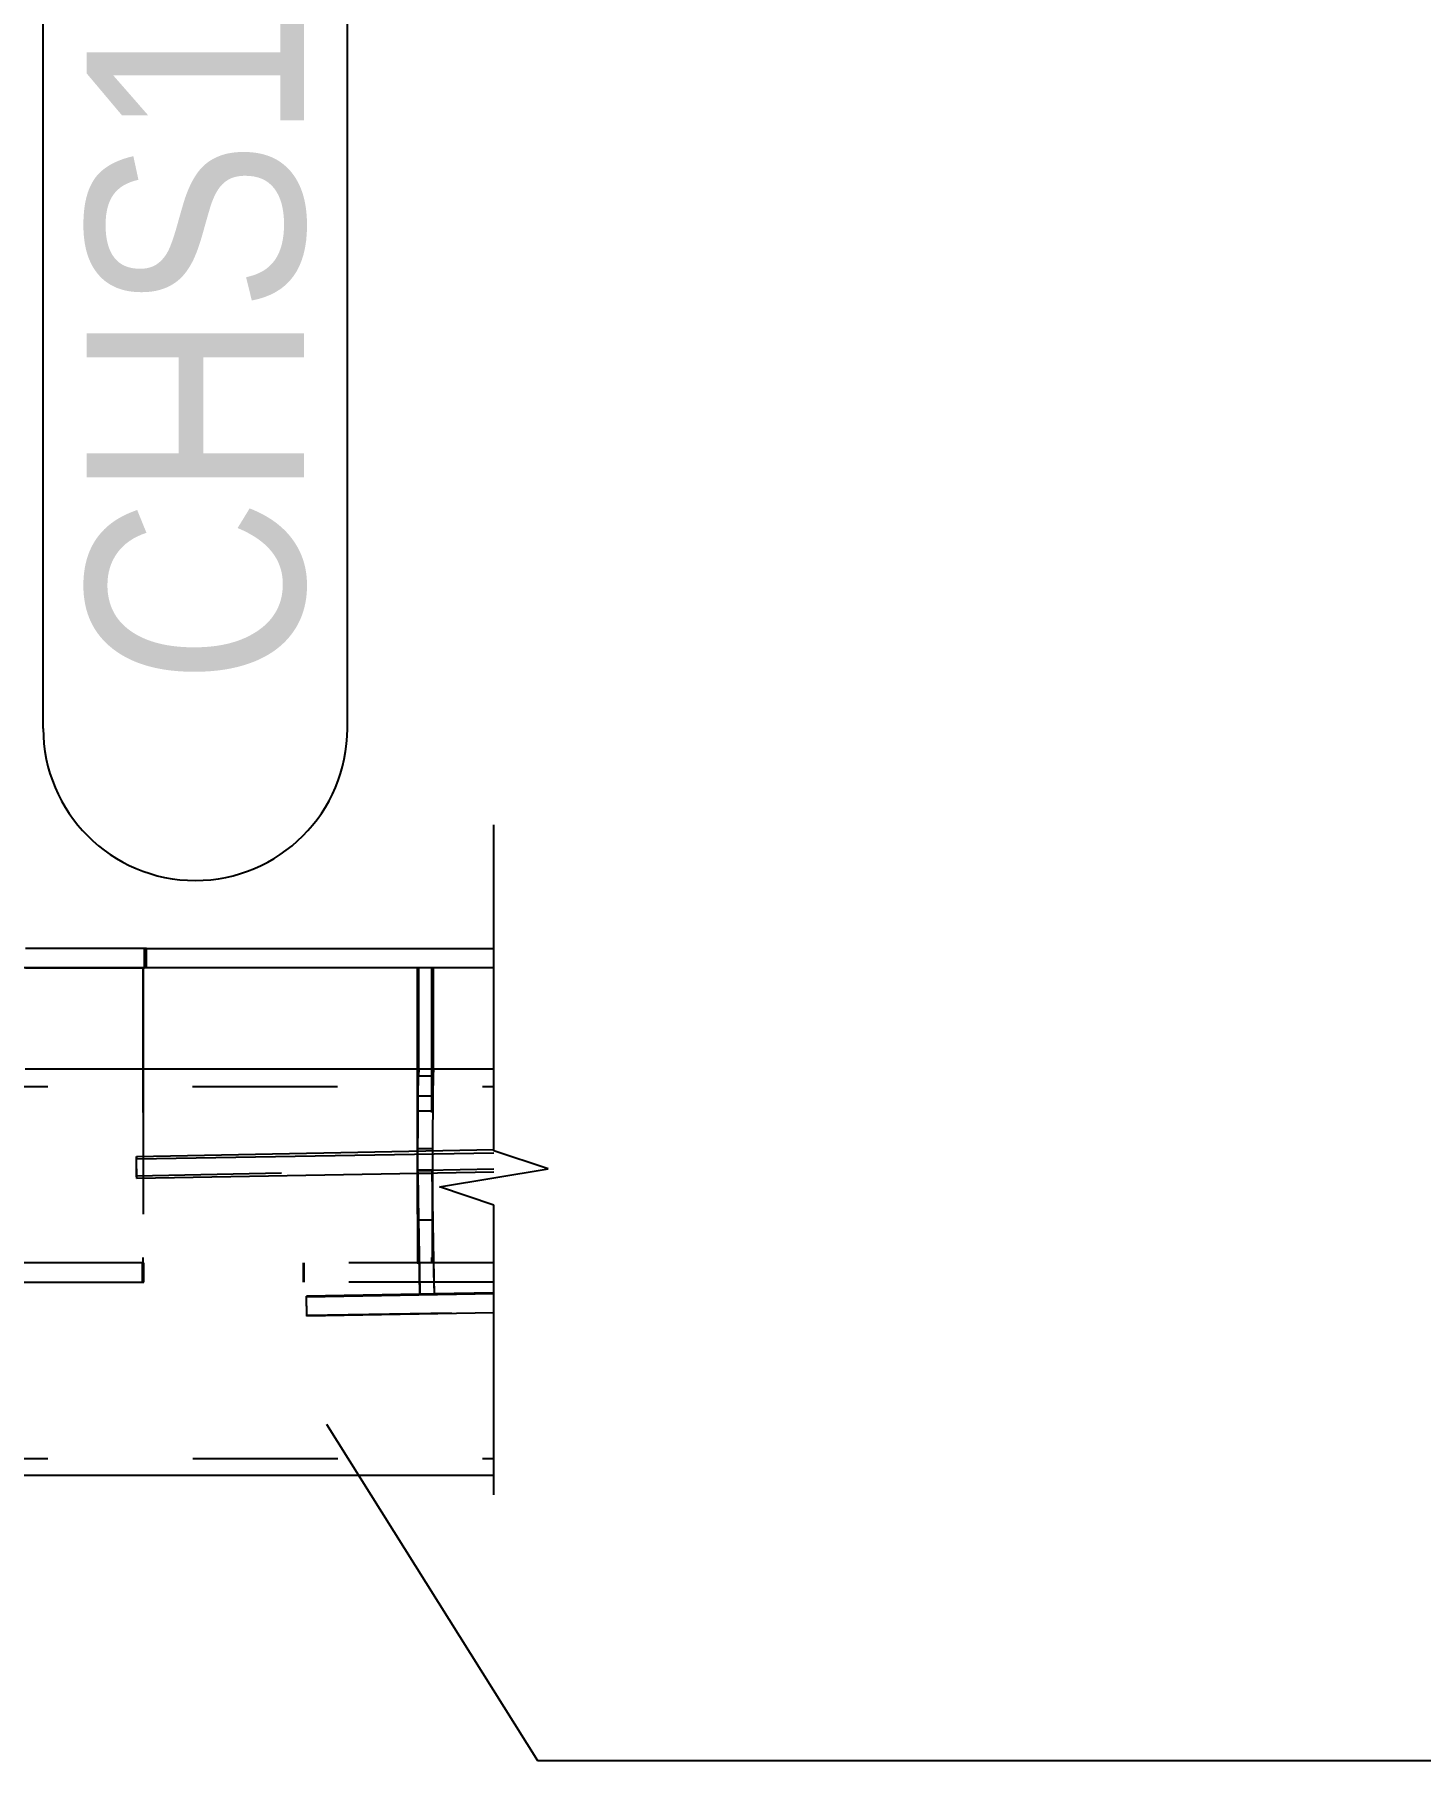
# Model space of a CAD drawing. Header units: millimetres. Extents: x 150000 to 150841, y 150000 to 150594.
# Drawn here: x 150541.02 to 150560.15, y 150159.91 to 150183.74 of the extents above; entities that cross this region are included whole.
import ezdxf

# ---------------------------------------------------------------- set-up
doc = ezdxf.new("R2010")
doc.units = ezdxf.units.MM
doc.linetypes.add('XKITLINE00', pattern=[0])
doc.linetypes.add('XKITLINE02', pattern=[4, 2, -2])
doc.styles.add('ARIAL', font='arial.ttf')

msp = doc.modelspace()

# ---------------------------------------------------------------- linework, layer by layer
at = {"color": 7, "linetype": 'XKITLINE00'}
for p, q in [((150541.135, 150174.159), (150541.135, 150200.937)), ((150545.335, 150174.159), (150545.335, 150200.937)), ((150545.045, 150164.553), (150547.961, 150159.911)), ((150547.961, 150159.911), (150575.165, 150159.911))]:
    msp.add_line(p, q, dxfattribs=at)
at = {"color": 1, "linetype": 'XKITLINE00'}
for p, q in [((150547.356, 150168.328), (150547.356, 150172.828)), ((150547.356, 150172.828), (150547.356, 150172.828)), ((150548.106, 150168.078), (150547.356, 150168.328)), ((150546.606, 150167.828), (150548.106, 150168.078)), ((150547.356, 150167.578), (150546.606, 150167.828)), ((150547.356, 150163.578), (150547.356, 150167.578))]:
    msp.add_line(p, q, dxfattribs=at)
at = {"color": 2, "linetype": 'XKITLINE00'}
for p, q in [((150542.535, 150171.12), (150540.893, 150171.12)), ((150542.56, 150171.12), (150542.535, 150171.12)), ((150542.535, 150171.12), (150547.356, 150171.12)), ((150542.535, 150170.854), (150542.535, 150171.12)), ((150542.535, 150170.854), (150542.535, 150171.12)), ((150542.56, 150170.854), (150542.56, 150171.12)), ((150540.893, 150170.854), (150542.535, 150170.854)), ((150542.514, 150170.854), (150542.514, 150169.454)), ((150547.356, 150170.854), (150542.535, 150170.854)), ((150546.297, 150170.854), (150546.297, 150169.454)), ((150546.322, 150169.46), (150546.322, 150170.854)), ((150546.522, 150170.854), (150546.322, 150170.854)), ((150546.522, 150169.46), (150546.522, 150170.854)), ((150547.356, 150169.454), (150540.885, 150169.454)), ((150546.322, 150169.46), (150546.322, 150169.454)), ((150546.322, 150169.46), (150546.522, 150169.46)), ((150546.522, 150169.46), (150546.522, 150169.454)), ((150542.422, 150168.247), (150547.356, 150168.343)), ((150542.426, 150167.982), (150542.422, 150168.247)), ((150542.422, 150168.247), (150542.423, 150168.215)), ((150542.423, 150168.215), (150547.356, 150168.3)), ((150542.428, 150167.947), (150542.423, 150168.215)), ((150542.428, 150167.947), (150542.426, 150167.982)), ((150547.356, 150168.032), (150542.428, 150167.947)), ((150546.305, 150168.014), (150546.317, 150167.377)), ((150546.306, 150168.014), (150546.506, 150168.017)), ((150546.336, 150166.339), (150546.306, 150168.014)), ((150546.536, 150166.342), (150546.506, 150168.017)), ((150546.317, 150167.377), (150546.33, 150166.649)), ((150546.336, 150166.349), (150544.769, 150166.321)), ((150544.774, 150166.056), (150544.769, 150166.321)), ((150544.769, 150166.321), (150544.77, 150166.312)), ((150544.77, 150166.312), (150547.356, 150166.357)), ((150544.774, 150166.044), (150544.77, 150166.312)), ((150546.536, 150166.342), (150546.336, 150166.339)), ((150547.356, 150166.367), (150546.536, 150166.352)), ((150547.356, 150166.089), (150544.774, 150166.044)), ((150547.356, 150163.844), (150538.807, 150163.844))]:
    msp.add_line(p, q, dxfattribs=at)
at = {"color": 7, "linetype": 'XKITLINE02'}
for p, q in [((150542.514, 150170.854), (150538.041, 150170.854)), ((150542.513, 150170.854), (150542.513, 150166.782)), ((150546.322, 150170.854), (150546.297, 150170.854)), ((150546.322, 150170.854), (150546.297, 150170.854)), ((150546.497, 150170.854), (150546.497, 150166.782)), ((150542.514, 150169.454), (150542.514, 150166.782)), ((150546.297, 150169.454), (150546.297, 150166.782)), ((150546.314, 150169.084), (150546.318, 150169.364)), ((150546.322, 150169.454), (150546.318, 150169.364)), ((150546.318, 150169.364), (150546.518, 150169.364)), ((150546.518, 150169.364), (150546.514, 150169.084)), ((150546.522, 150169.454), (150546.518, 150169.364)), ((150539.199, 150169.217), (150547.356, 150169.217)), ((150546.312, 150168.879), (150546.314, 150169.084)), ((150546.314, 150169.084), (150546.514, 150169.084)), ((150546.514, 150169.084), (150546.512, 150168.879)), ((150546.311, 150168.637), (150546.312, 150168.879)), ((150546.312, 150168.879), (150546.512, 150168.879)), ((150546.512, 150168.879), (150546.511, 150168.637)), ((150546.309, 150168.36), (150546.311, 150168.637)), ((150546.511, 150168.637), (150546.509, 150168.36)), ((150546.308, 150168.054), (150546.309, 150168.36)), ((150546.309, 150168.36), (150546.509, 150168.36)), ((150546.509, 150168.36), (150546.508, 150168.054)), ((150542.426, 150167.982), (150547.356, 150168.078)), ((150546.504, 150168.061), (150546.304, 150168.058)), ((150546.304, 150168.058), (150546.306, 150168.014)), ((150546.304, 150168.058), (150546.305, 150168.014)), ((150546.307, 150167.376), (150546.308, 150168.054)), ((150546.308, 150168.054), (150546.508, 150168.054)), ((150546.506, 150168.017), (150546.504, 150168.061)), ((150546.517, 150167.377), (150546.504, 150168.061)), ((150546.508, 150168.054), (150546.507, 150167.376)), ((150546.306, 150166.782), (150546.307, 150167.376)), ((150546.307, 150167.376), (150546.507, 150167.376)), ((150546.507, 150167.376), (150546.506, 150166.782)), ((150546.53, 150166.649), (150546.517, 150167.377)), ((150542.523, 150166.782), (150540.837, 150166.782)), ((150542.514, 150166.782), (150540.849, 150166.782)), ((150542.504, 150166.782), (150542.523, 150166.782)), ((150542.504, 150166.782), (150542.504, 150166.515)), ((150542.523, 150166.515), (150542.523, 150166.782)), ((150547.356, 150166.782), (150544.73, 150166.782)), ((150544.73, 150166.515), (150544.73, 150166.782)), ((150544.74, 150166.515), (150544.74, 150166.782)), ((150546.297, 150166.782), (150546.306, 150166.782)), ((150546.506, 150166.782), (150546.297, 150166.782)), ((150540.837, 150166.515), (150542.523, 150166.515)), ((150542.504, 150166.515), (150542.523, 150166.515)), ((150547.356, 150166.515), (150544.73, 150166.515)), ((150546.33, 150166.649), (150546.335, 150166.349)), ((150546.535, 150166.352), (150546.53, 150166.649)), ((150546.335, 150166.349), (150546.535, 150166.352)), ((150546.335, 150166.349), (150546.336, 150166.339)), ((150546.536, 150166.352), (150546.336, 150166.349)), ((150546.535, 150166.352), (150546.536, 150166.342)), ((150544.774, 150166.056), (150547.356, 150166.101)), ((150544.774, 150166.044), (150544.774, 150166.056)), ((150539.202, 150164.081), (150547.356, 150164.081))]:
    msp.add_line(p, q, dxfattribs=at)
at = {"color": 7, "linetype": 'XKITLINE00'}
msp.add_arc((150543.235, 150174.159), 2.1, 180, 0, dxfattribs=at)

# ---------------------------------------------------------------- texts
at = {"color": 3, "style": 'ARIAL', "width": 0.85}
msp.add_text('CHS168.3*7.1', height=3, rotation=90.0002, dxfattribs=at).set_placement((150544.735, 150174.759))

doc.saveas('drawing.dxf')
